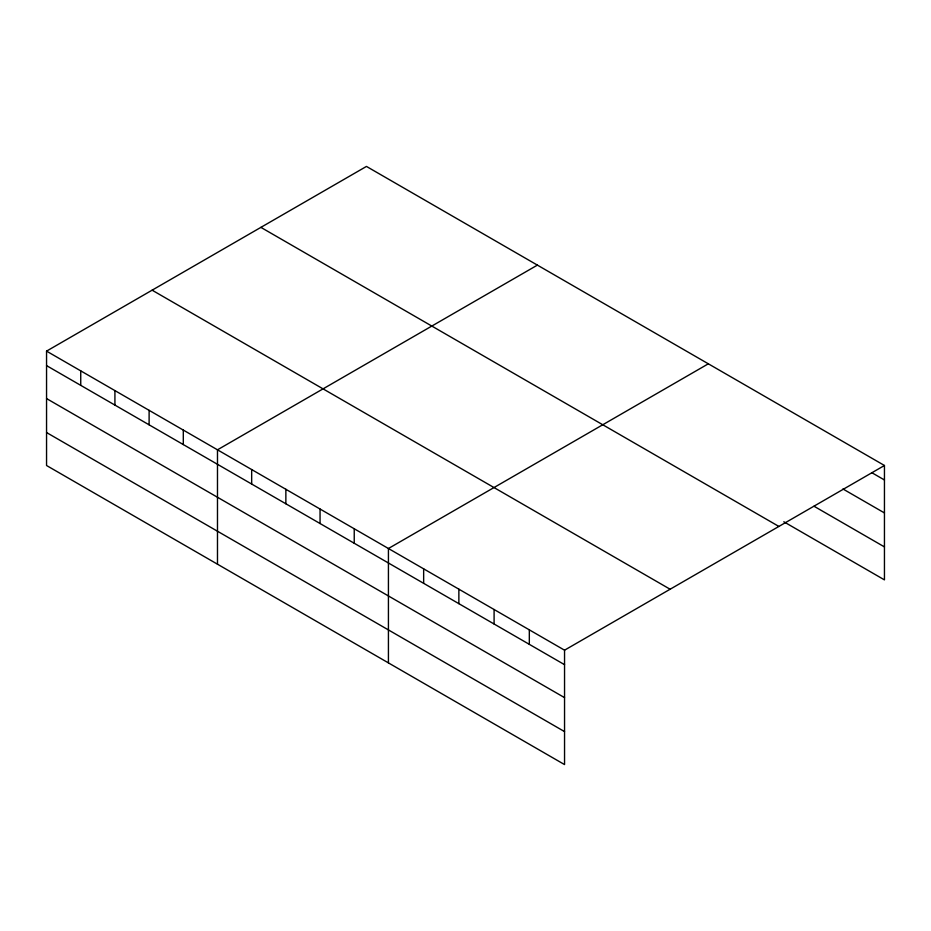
<?xml version="1.0" encoding="UTF-8"?>
<svg xmlns="http://www.w3.org/2000/svg" width="931" height="931" viewBox="0 0 931 931"><rect width="100%" height="100%" fill="white"/><g stroke="black" fill="none" stroke-linecap="round" stroke-linejoin="round"><path stroke-width="1.4" d="M564.547 697.633L564.547 650.187L46.55 351.127L46.55 465.512L564.547 764.572L564.547 697.633L46.55 398.573M783.809 521.767L884.45 579.873L884.45 465.488L366.453 166.428L46.55 351.127M537.396 265.114L217.482 449.813L217.482 564.198M708.328 363.812L388.425 548.51L388.425 662.895M564.547 650.187L884.45 465.488M871.87 472.715L884.45 479.977M842.939 488.973L884.45 512.934M814.008 506.231L884.45 546.904M260.889 227.373L778.875 526.434M152.125 290.181L670.111 589.23M46.55 365.615L564.547 664.676M46.55 432.543L564.547 731.603M529.32 629.845L529.32 644.333M494.093 609.514L494.093 624.003M458.867 589.183L458.867 603.66M423.652 568.841L423.652 583.33M354.234 528.773L354.234 543.25M320.055 509.024L320.055 523.513M285.864 489.287L285.864 503.776M251.673 469.55L251.673 484.039M183.302 430.075L183.302 444.564M149.111 410.338L149.111 424.827M114.92 390.601L114.92 405.09M80.741 370.864L80.741 385.353"/></g></svg>
